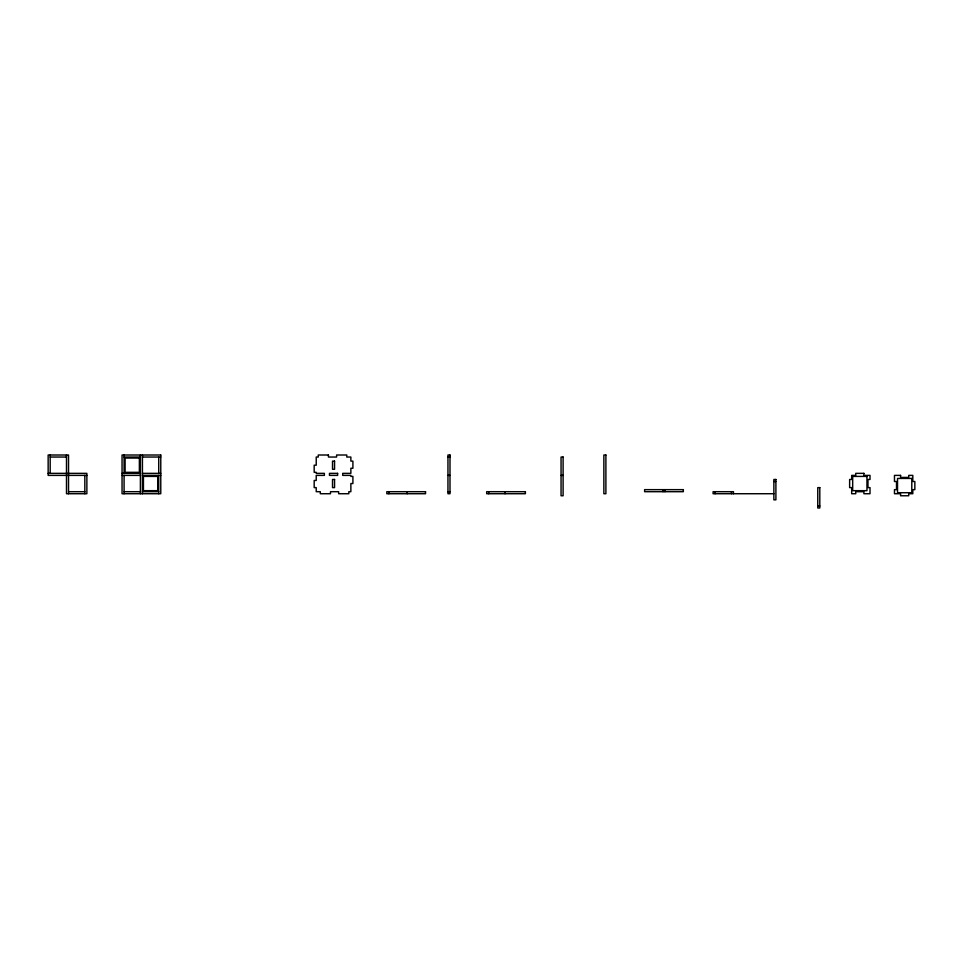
<?xml version="1.0" encoding="UTF-8"?>
<svg xmlns="http://www.w3.org/2000/svg" width="963" height="963" viewBox="0 0 963 963"><rect width="100%" height="100%" fill="white"/><g stroke="black" fill="none" stroke-linecap="round" stroke-linejoin="round"><path stroke-width="1.44" d="M50.184 457.04L66.495 457.04M124.083 457.04L140.393 457.04M142.428 457.04L160.773 457.04M447.951 457.04L449.998 457.04M48.15 473.351L86.875 473.351L86.875 493.73L66.495 493.73L66.495 455.005M122.048 473.351L140.393 473.351M142.428 473.351L160.773 473.351M86.875 475.385L48.15 475.385L48.15 455.005L68.529 455.005L68.529 493.73M122.048 475.385L140.393 475.385M142.428 475.385L160.773 475.385M447.951 475.385L449.998 475.385M561.056 475.385L563.102 475.385M773.867 481.5L775.901 481.5M68.529 491.696L84.828 491.696M124.083 491.696L140.393 491.696M142.428 491.696L158.726 491.696M447.951 491.696L449.998 491.696M773.867 493.73L713.089 493.73L713.089 491.696L733.469 491.696L733.469 493.73M817.768 505.96L819.802 505.96M731.435 491.696L731.435 493.73M715.136 491.696L715.136 493.73M665 489.649L665 491.696M662.953 489.649L662.953 491.696M505.021 491.696L505.021 493.73M488.71 491.696L488.71 493.73M407.193 491.696L407.193 493.73M388.859 491.696L388.859 493.73M158.726 457.04L158.726 473.351M158.726 475.385L158.726 493.73M142.428 455.005L142.428 493.73M140.393 455.005L140.393 493.73M124.083 455.005L124.083 473.351M124.083 475.385L124.083 493.73M84.828 475.385L84.828 493.73M50.184 455.005L50.184 473.351M160.773 455.005L122.048 455.005L122.048 493.73L160.773 493.73L160.773 455.005M328.455 455.005L318.259 455.005L318.259 457.04L316.225 457.04L316.225 465.201L314.179 465.201L314.179 472.327L316.225 472.327L316.225 473.351L324.375 473.351L324.375 475.385L316.225 475.385L316.225 480.477L314.179 480.477L314.179 487.615L316.225 487.615L316.225 491.696L320.294 491.696L320.294 493.73L330.49 493.73L330.49 491.696L338.639 491.696L338.639 493.73L348.835 493.73L348.835 491.696L350.869 491.696L350.869 483.534L352.903 483.534L352.903 476.408L350.869 476.408L350.869 475.385L342.72 475.385L342.72 473.351L350.869 473.351L350.869 468.259L352.903 468.259L352.903 461.121L350.869 461.121L350.869 457.04L346.788 457.04L346.788 455.005L336.605 455.005L336.605 457.04L328.455 457.04L328.455 455.005M449.998 455.005L447.951 455.005L447.951 493.73L449.998 493.73L449.998 455.005M605.896 455.005L603.861 455.005L603.861 493.73L605.896 493.73L605.896 455.005M563.102 457.04L561.056 457.04L561.056 495.764L563.102 495.764L563.102 457.04M139.37 458.063L125.106 458.063L125.106 472.327L139.37 472.327L139.37 458.063M334.558 461.121L332.524 461.121L332.524 469.27L334.558 469.27L334.558 461.121M337.616 473.351L329.466 473.351L329.466 475.385L337.616 475.385L337.616 473.351M863.895 473.351L855.746 473.351L855.746 475.385L851.677 475.385L851.677 479.466L849.631 479.466L849.631 487.615L851.677 487.615L851.677 493.73L855.746 493.73L855.746 491.696L863.895 491.696L863.895 493.73L870.01 493.73L870.01 487.615L867.976 487.615L867.976 479.466L870.01 479.466L870.01 475.385L863.895 475.385L863.895 473.351M900.586 475.385L894.471 475.385L894.471 481.5L896.505 481.5L896.505 489.649L894.471 489.649L894.471 493.73L900.586 493.73L900.586 495.764L908.735 495.764L908.735 493.73L912.816 493.73L912.816 489.649L914.85 489.649L914.85 481.5L912.816 481.5L912.816 475.385L908.735 475.385L908.735 477.419L900.586 477.419L900.586 475.385M157.715 476.408L143.439 476.408L143.439 490.673L157.715 490.673L157.715 476.408M866.953 476.408L852.688 476.408L852.688 490.673L866.953 490.673L866.953 476.408M911.792 478.442L897.528 478.442L897.528 492.707L911.792 492.707L911.792 478.442M334.558 479.466L332.524 479.466L332.524 487.615L334.558 487.615L334.558 479.466M775.901 479.466L773.867 479.466L773.867 499.845L775.901 499.845L775.901 479.466M819.802 487.615L817.768 487.615L817.768 507.995L819.802 507.995L819.802 487.615M683.333 489.649L644.62 489.649L644.62 491.696L683.333 491.696L683.333 489.649M425.538 491.696L386.813 491.696L386.813 493.73L425.538 493.73L425.538 491.696M525.401 491.696L486.676 491.696L486.676 493.73L525.401 493.73L525.401 491.696"/></g></svg>
